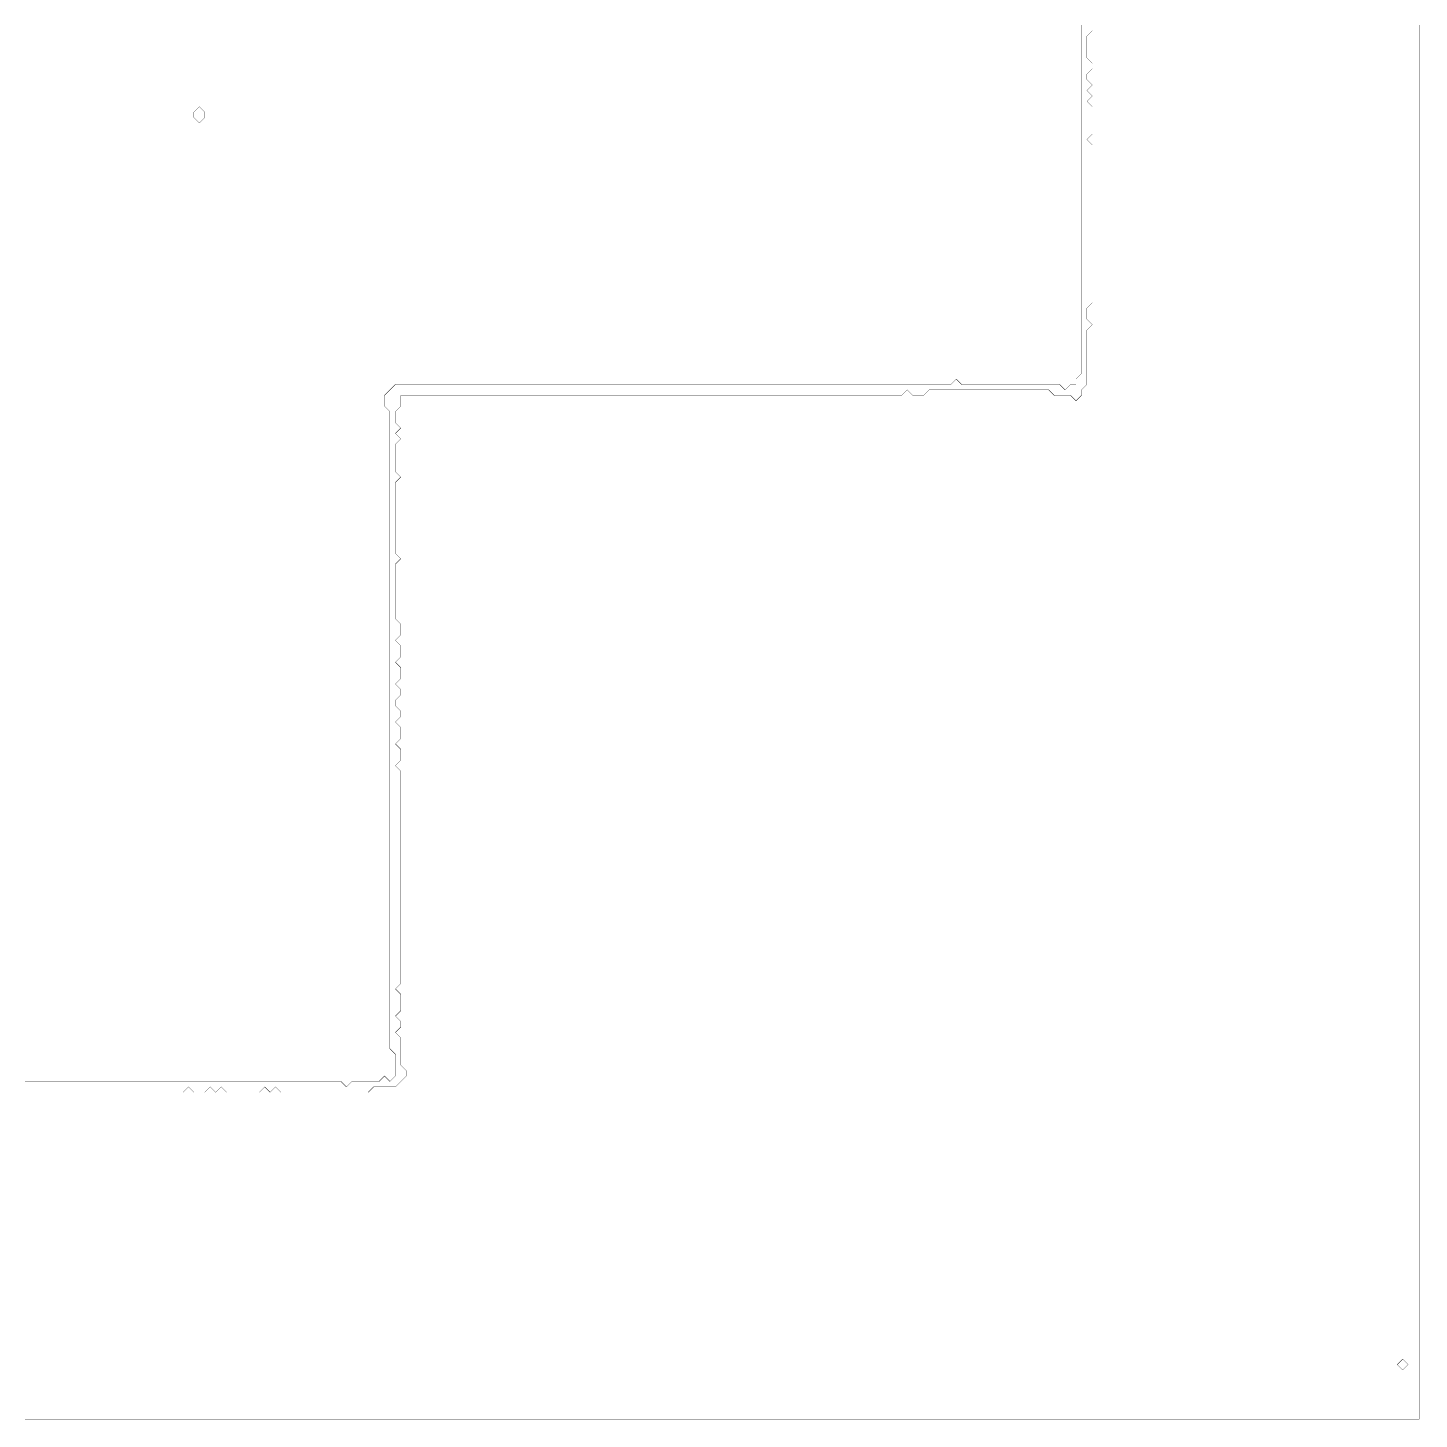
# Model space of a CAD drawing. Header units: metres. Extents: x 0 to 4839, y -4839 to 0.
# Drawn here: x 2419 to 4839, y -4839 to -2419 of the extents above; entities that cross this region are included whole.
import ezdxf

# ---------------------------------------------------------------- set-up
doc = ezdxf.new("R2010")
doc.units = ezdxf.units.M
doc.layers.add('conductor', color=1, linetype='Continuous')
doc.layers.add('substrate', color=5, linetype='Continuous')

msp = doc.modelspace()

# ---------------------------------------------------------------- linework, layer by layer
at = {"layer": 'conductor', "const_width": 0.5}
msp.add_lwpolyline([(2414.53125, -4251.46875), (2424, -4251.46875), (2433.46875, -4251.46875), (2442.9375, -4251.46875), (2452.40625, -4251.46875), (2461.875, -4251.46875), (2471.34375, -4251.46875), (2480.8125, -4251.46875), (2490.28125, -4251.46875), (2499.75, -4251.46875), (2509.21875, -4251.46875), (2518.6875, -4251.46875), (2528.15625, -4251.46875), (2537.625, -4251.46875), (2547.09375, -4251.46875), (2556.5625, -4251.46875), (2566.03125, -4251.46875), (2575.5, -4251.46875), (2584.96875, -4251.46875), (2594.4375, -4251.46875), (2603.90625, -4251.46875), (2613.375, -4251.46875), (2622.84375, -4251.46875), (2632.3125, -4251.46875), (2641.78125, -4251.46875), (2651.25, -4251.46875), (2660.71875, -4251.46875), (2670.1875, -4251.46875), (2679.65625, -4251.46875), (2689.125, -4251.46875), (2698.59375, -4251.46875), (2708.0625, -4251.46875), (2717.53125, -4251.46875), (2727, -4251.46875), (2736.46875, -4251.46875), (2745.9375, -4251.46875), (2755.40625, -4251.46875), (2764.875, -4251.46875), (2774.34375, -4251.46875), (2783.8125, -4251.46875), (2793.28125, -4251.46875), (2802.75, -4251.46875), (2812.21875, -4251.46875), (2821.6875, -4251.46875), (2831.15625, -4251.46875), (2840.625, -4251.46875), (2850.09375, -4251.46875), (2859.5625, -4251.46875), (2869.03125, -4251.46875), (2878.5, -4251.46875), (2887.96875, -4251.46875), (2897.4375, -4251.46875), (2906.90625, -4251.46875), (2916.375, -4251.46875), (2925.84375, -4251.46875), (2935.3125, -4251.46875), (2944.78125, -4251.46875), (2954.25, -4251.46875), (2963.71875, -4251.46875), (2973.1875, -4260.9375), (2982.65625, -4251.46875), (2992.125, -4251.46875), (3001.59375, -4251.46875), (3011.0625, -4251.46875), (3020.53125, -4251.46875), (3030, -4251.46875), (3039.46875, -4242), (3048.9375, -4251.46875), (3058.40625, -4242), (3058.40625, -4232.53125), (3058.40625, -4223.0625), (3058.40625, -4213.59375), (3058.40625, -4204.125), (3048.9375, -4194.65625), (3048.9375, -4185.1875), (3048.9375, -4175.71875), (3048.9375, -4166.25), (3048.9375, -4156.78125), (3048.9375, -4147.3125), (3048.9375, -4137.84375), (3048.9375, -4128.375), (3048.9375, -4118.90625), (3048.9375, -4109.4375), (3048.9375, -4099.96875), (3048.9375, -4090.5), (3048.9375, -4081.03125), (3048.9375, -4071.5625), (3048.9375, -4062.09375), (3048.9375, -4052.625), (3048.9375, -4043.15625), (3048.9375, -4033.6875), (3048.9375, -4024.21875), (3048.9375, -4014.75), (3048.9375, -4005.28125), (3048.9375, -3995.8125), (3048.9375, -3986.34375), (3048.9375, -3976.875), (3048.9375, -3967.40625), (3048.9375, -3957.9375), (3048.9375, -3948.46875), (3048.9375, -3939), (3048.9375, -3929.53125), (3048.9375, -3920.0625), (3048.9375, -3910.59375), (3048.9375, -3901.125), (3048.9375, -3891.65625), (3048.9375, -3882.1875), (3048.9375, -3872.71875), (3048.9375, -3863.25), (3048.9375, -3853.78125), (3048.9375, -3844.3125), (3048.9375, -3834.84375), (3048.9375, -3825.375), (3048.9375, -3815.90625), (3048.9375, -3806.4375), (3048.9375, -3796.96875), (3048.9375, -3787.5), (3048.9375, -3778.03125), (3048.9375, -3768.5625), (3048.9375, -3759.09375), (3048.9375, -3749.625), (3048.9375, -3740.15625), (3048.9375, -3730.6875), (3048.9375, -3721.21875), (3048.9375, -3711.75), (3048.9375, -3702.28125), (3048.9375, -3692.8125), (3048.9375, -3683.34375), (3048.9375, -3673.875), (3048.9375, -3664.40625), (3048.9375, -3654.9375), (3048.9375, -3645.46875), (3048.9375, -3636), (3048.9375, -3626.53125), (3048.9375, -3617.0625), (3048.9375, -3607.59375), (3048.9375, -3598.125), (3048.9375, -3588.65625), (3048.9375, -3579.1875), (3048.9375, -3569.71875), (3048.9375, -3560.25), (3048.9375, -3550.78125), (3048.9375, -3541.3125), (3048.9375, -3531.84375), (3048.9375, -3522.375), (3048.9375, -3512.90625), (3048.9375, -3503.4375), (3048.9375, -3493.96875), (3048.9375, -3484.5), (3048.9375, -3475.03125), (3048.9375, -3465.5625), (3048.9375, -3456.09375), (3048.9375, -3446.625), (3048.9375, -3437.15625), (3048.9375, -3427.6875), (3048.9375, -3418.21875), (3048.9375, -3408.75), (3048.9375, -3399.28125), (3048.9375, -3389.8125), (3048.9375, -3380.34375), (3048.9375, -3370.875), (3048.9375, -3361.40625), (3048.9375, -3351.9375), (3048.9375, -3342.46875), (3048.9375, -3333), (3048.9375, -3323.53125), (3048.9375, -3314.0625), (3048.9375, -3304.59375), (3048.9375, -3295.125), (3048.9375, -3285.65625), (3048.9375, -3276.1875), (3048.9375, -3266.71875), (3048.9375, -3257.25), (3048.9375, -3247.78125), (3048.9375, -3238.3125), (3048.9375, -3228.84375), (3048.9375, -3219.375), (3048.9375, -3209.90625), (3048.9375, -3200.4375), (3048.9375, -3190.96875), (3048.9375, -3181.5), (3048.9375, -3172.03125), (3048.9375, -3162.5625), (3048.9375, -3153.09375), (3048.9375, -3143.625), (3048.9375, -3134.15625), (3048.9375, -3124.6875), (3048.9375, -3115.21875), (3048.9375, -3105.75), (3048.9375, -3096.28125), (3048.9375, -3086.8125), (3039.46875, -3077.34375), (3039.46875, -3067.875), (3039.46875, -3058.40625), (3048.9375, -3048.9375), (3058.40625, -3039.46875), (3067.875, -3039.46875), (3077.34375, -3039.46875), (3086.8125, -3039.46875), (3096.28125, -3039.46875), (3105.75, -3039.46875), (3115.21875, -3039.46875), (3124.6875, -3039.46875), (3134.15625, -3039.46875), (3143.625, -3039.46875), (3153.09375, -3039.46875), (3162.5625, -3039.46875), (3172.03125, -3039.46875), (3181.5, -3039.46875), (3190.96875, -3039.46875), (3200.4375, -3039.46875), (3209.90625, -3039.46875), (3219.375, -3039.46875), (3228.84375, -3039.46875), (3238.3125, -3039.46875), (3247.78125, -3039.46875), (3257.25, -3039.46875), (3266.71875, -3039.46875), (3276.1875, -3039.46875), (3285.65625, -3039.46875), (3295.125, -3039.46875), (3304.59375, -3039.46875), (3314.0625, -3039.46875), (3323.53125, -3039.46875), (3333, -3039.46875), (3342.46875, -3039.46875), (3351.9375, -3039.46875), (3361.40625, -3039.46875), (3370.875, -3039.46875), (3380.34375, -3039.46875), (3389.8125, -3039.46875), (3399.28125, -3039.46875), (3408.75, -3039.46875), (3418.21875, -3039.46875), (3427.6875, -3039.46875), (3437.15625, -3039.46875), (3446.625, -3039.46875), (3456.09375, -3039.46875), (3465.5625, -3039.46875), (3475.03125, -3039.46875), (3484.5, -3039.46875), (3493.96875, -3039.46875), (3503.4375, -3039.46875), (3512.90625, -3039.46875), (3522.375, -3039.46875), (3531.84375, -3039.46875), (3541.3125, -3039.46875), (3550.78125, -3039.46875), (3560.25, -3039.46875), (3569.71875, -3039.46875), (3579.1875, -3039.46875), (3588.65625, -3039.46875), (3598.125, -3039.46875), (3607.59375, -3039.46875), (3617.0625, -3039.46875), (3626.53125, -3039.46875), (3636, -3039.46875), (3645.46875, -3039.46875), (3654.9375, -3039.46875), (3664.40625, -3039.46875), (3673.875, -3039.46875), (3683.34375, -3039.46875), (3692.8125, -3039.46875), (3702.28125, -3039.46875), (3711.75, -3039.46875), (3721.21875, -3039.46875), (3730.6875, -3039.46875), (3740.15625, -3039.46875), (3749.625, -3039.46875), (3759.09375, -3039.46875), (3768.5625, -3039.46875), (3778.03125, -3039.46875), (3787.5, -3039.46875), (3796.96875, -3039.46875), (3806.4375, -3039.46875), (3815.90625, -3039.46875), (3825.375, -3039.46875), (3834.84375, -3039.46875), (3844.3125, -3039.46875), (3853.78125, -3039.46875), (3863.25, -3039.46875), (3872.71875, -3039.46875), (3882.1875, -3039.46875), (3891.65625, -3039.46875), (3901.125, -3039.46875), (3910.59375, -3039.46875), (3920.0625, -3039.46875), (3929.53125, -3039.46875), (3939, -3039.46875), (3948.46875, -3039.46875), (3957.9375, -3039.46875), (3967.40625, -3039.46875), (3976.875, -3039.46875), (3986.34375, -3039.46875), (3995.8125, -3039.46875), (4005.28125, -3039.46875), (4014.75, -3039.46875), (4024.21875, -3039.46875), (4033.6875, -3030), (4043.15625, -3039.46875), (4052.625, -3039.46875), (4062.09375, -3039.46875), (4071.5625, -3039.46875), (4081.03125, -3039.46875), (4090.5, -3039.46875), (4099.96875, -3039.46875), (4109.4375, -3039.46875), (4118.90625, -3039.46875), (4128.375, -3039.46875), (4137.84375, -3039.46875), (4147.3125, -3039.46875), (4156.78125, -3039.46875), (4166.25, -3039.46875), (4175.71875, -3039.46875), (4185.1875, -3039.46875), (4194.65625, -3039.46875), (4204.125, -3039.46875), (4213.59375, -3039.46875), (4223.0625, -3048.9375), (4232.53125, -3039.46875), (4242, -3039.46875), (4242, -3030), (4251.46875, -3020.53125), (4251.46875, -3011.0625), (4251.46875, -3001.59375), (4251.46875, -2992.125), (4251.46875, -2982.65625), (4251.46875, -2973.1875), (4251.46875, -2963.71875), (4251.46875, -2954.25), (4251.46875, -2944.78125), (4251.46875, -2935.3125), (4251.46875, -2925.84375), (4251.46875, -2916.375), (4251.46875, -2906.90625), (4251.46875, -2897.4375), (4251.46875, -2887.96875), (4251.46875, -2878.5), (4251.46875, -2869.03125), (4251.46875, -2859.5625), (4251.46875, -2850.09375), (4251.46875, -2840.625), (4251.46875, -2831.15625), (4251.46875, -2821.6875), (4251.46875, -2812.21875), (4251.46875, -2802.75), (4251.46875, -2793.28125), (4251.46875, -2783.8125), (4251.46875, -2774.34375), (4251.46875, -2764.875), (4251.46875, -2755.40625), (4251.46875, -2745.9375), (4251.46875, -2736.46875), (4251.46875, -2727), (4251.46875, -2717.53125), (4251.46875, -2708.0625), (4251.46875, -2698.59375), (4251.46875, -2689.125), (4251.46875, -2679.65625), (4251.46875, -2670.1875), (4251.46875, -2660.71875), (4251.46875, -2651.25), (4251.46875, -2641.78125), (4251.46875, -2632.3125), (4251.46875, -2622.84375), (4251.46875, -2613.375), (4251.46875, -2603.90625), (4251.46875, -2594.4375), (4251.46875, -2584.96875), (4251.46875, -2575.5), (4251.46875, -2566.03125), (4251.46875, -2556.5625), (4251.46875, -2547.09375), (4251.46875, -2537.625), (4251.46875, -2528.15625), (4251.46875, -2518.6875), (4251.46875, -2509.21875), (4251.46875, -2499.75), (4251.46875, -2490.28125), (4251.46875, -2480.8125), (4251.46875, -2471.34375), (4251.46875, -2461.875), (4251.46875, -2452.40625), (4251.46875, -2442.9375), (4251.46875, -2433.46875), (4251.46875, -2424), (4251.46875, -2414.53125)], dxfattribs=at)
msp.add_lwpolyline([(2708.0625, -2566.03125), (2717.53125, -2556.5625), (2727, -2566.03125), (2727, -2575.5), (2717.53125, -2584.96875), (2708.0625, -2575.5)], close=True, dxfattribs=at)
at = {"layer": 'substrate', "const_width": 0.5}
for points in [[(2414.53125, -4838.53125), (2424, -4838.53125), (2433.46875, -4838.53125), (2442.9375, -4838.53125), (2452.40625, -4838.53125), (2461.875, -4838.53125), (2471.34375, -4838.53125), (2480.8125, -4838.53125), (2490.28125, -4838.53125), (2499.75, -4838.53125), (2509.21875, -4838.53125), (2518.6875, -4838.53125), (2528.15625, -4838.53125), (2537.625, -4838.53125), (2547.09375, -4838.53125), (2556.5625, -4838.53125), (2566.03125, -4838.53125), (2575.5, -4838.53125), (2584.96875, -4838.53125), (2594.4375, -4838.53125), (2603.90625, -4838.53125), (2613.375, -4838.53125), (2622.84375, -4838.53125), (2632.3125, -4838.53125), (2641.78125, -4838.53125), (2651.25, -4838.53125), (2660.71875, -4838.53125), (2670.1875, -4838.53125), (2679.65625, -4838.53125), (2689.125, -4838.53125), (2698.59375, -4838.53125), (2708.0625, -4838.53125), (2717.53125, -4838.53125), (2727, -4838.53125), (2736.46875, -4838.53125), (2745.9375, -4838.53125), (2755.40625, -4838.53125), (2764.875, -4838.53125), (2774.34375, -4838.53125), (2783.8125, -4838.53125), (2793.28125, -4838.53125), (2802.75, -4838.53125), (2812.21875, -4838.53125), (2821.6875, -4838.53125), (2831.15625, -4838.53125), (2840.625, -4838.53125), (2850.09375, -4838.53125), (2859.5625, -4838.53125), (2869.03125, -4838.53125), (2878.5, -4838.53125), (2887.96875, -4838.53125), (2897.4375, -4838.53125), (2906.90625, -4838.53125), (2916.375, -4838.53125), (2925.84375, -4838.53125), (2935.3125, -4838.53125), (2944.78125, -4838.53125), (2954.25, -4838.53125), (2963.71875, -4838.53125), (2973.1875, -4838.53125), (2982.65625, -4838.53125), (2992.125, -4838.53125), (3001.59375, -4838.53125), (3011.0625, -4838.53125), (3020.53125, -4838.53125), (3030, -4838.53125), (3039.46875, -4838.53125), (3048.9375, -4838.53125), (3058.40625, -4838.53125), (3067.875, -4838.53125), (3077.34375, -4838.53125), (3086.8125, -4838.53125), (3096.28125, -4838.53125), (3105.75, -4838.53125), (3115.21875, -4838.53125), (3124.6875, -4838.53125), (3134.15625, -4838.53125), (3143.625, -4838.53125), (3153.09375, -4838.53125), (3162.5625, -4838.53125), (3172.03125, -4838.53125), (3181.5, -4838.53125), (3190.96875, -4838.53125), (3200.4375, -4838.53125), (3209.90625, -4838.53125), (3219.375, -4838.53125), (3228.84375, -4838.53125), (3238.3125, -4838.53125), (3247.78125, -4838.53125), (3257.25, -4838.53125), (3266.71875, -4838.53125), (3276.1875, -4838.53125), (3285.65625, -4838.53125), (3295.125, -4838.53125), (3304.59375, -4838.53125), (3314.0625, -4838.53125), (3323.53125, -4838.53125), (3333, -4838.53125), (3342.46875, -4838.53125), (3351.9375, -4838.53125), (3361.40625, -4838.53125), (3370.875, -4838.53125), (3380.34375, -4838.53125), (3389.8125, -4838.53125), (3399.28125, -4838.53125), (3408.75, -4838.53125), (3418.21875, -4838.53125), (3427.6875, -4838.53125), (3437.15625, -4838.53125), (3446.625, -4838.53125), (3456.09375, -4838.53125), (3465.5625, -4838.53125), (3475.03125, -4838.53125), (3484.5, -4838.53125), (3493.96875, -4838.53125), (3503.4375, -4838.53125), (3512.90625, -4838.53125), (3522.375, -4838.53125), (3531.84375, -4838.53125), (3541.3125, -4838.53125), (3550.78125, -4838.53125), (3560.25, -4838.53125), (3569.71875, -4838.53125), (3579.1875, -4838.53125), (3588.65625, -4838.53125), (3598.125, -4838.53125), (3607.59375, -4838.53125), (3617.0625, -4838.53125), (3626.53125, -4838.53125), (3636, -4838.53125), (3645.46875, -4838.53125), (3654.9375, -4838.53125), (3664.40625, -4838.53125), (3673.875, -4838.53125), (3683.34375, -4838.53125), (3692.8125, -4838.53125), (3702.28125, -4838.53125), (3711.75, -4838.53125), (3721.21875, -4838.53125), (3730.6875, -4838.53125), (3740.15625, -4838.53125), (3749.625, -4838.53125), (3759.09375, -4838.53125), (3768.5625, -4838.53125), (3778.03125, -4838.53125), (3787.5, -4838.53125), (3796.96875, -4838.53125), (3806.4375, -4838.53125), (3815.90625, -4838.53125), (3825.375, -4838.53125), (3834.84375, -4838.53125), (3844.3125, -4838.53125), (3853.78125, -4838.53125), (3863.25, -4838.53125), (3872.71875, -4838.53125), (3882.1875, -4838.53125), (3891.65625, -4838.53125), (3901.125, -4838.53125), (3910.59375, -4838.53125), (3920.0625, -4838.53125), (3929.53125, -4838.53125), (3939, -4838.53125), (3948.46875, -4838.53125), (3957.9375, -4838.53125), (3967.40625, -4838.53125), (3976.875, -4838.53125), (3986.34375, -4838.53125), (3995.8125, -4838.53125), (4005.28125, -4838.53125), (4014.75, -4838.53125), (4024.21875, -4838.53125), (4033.6875, -4838.53125), (4043.15625, -4838.53125), (4052.625, -4838.53125), (4062.09375, -4838.53125), (4071.5625, -4838.53125), (4081.03125, -4838.53125), (4090.5, -4838.53125), (4099.96875, -4838.53125), (4109.4375, -4838.53125), (4118.90625, -4838.53125), (4128.375, -4838.53125), (4137.84375, -4838.53125), (4147.3125, -4838.53125), (4156.78125, -4838.53125), (4166.25, -4838.53125), (4175.71875, -4838.53125), (4185.1875, -4838.53125), (4194.65625, -4838.53125), (4204.125, -4838.53125), (4213.59375, -4838.53125), (4223.0625, -4838.53125), (4232.53125, -4838.53125), (4242, -4838.53125), (4251.46875, -4838.53125), (4260.9375, -4838.53125), (4270.40625, -4838.53125), (4279.875, -4838.53125), (4289.34375, -4838.53125), (4298.8125, -4838.53125), (4308.28125, -4838.53125), (4317.75, -4838.53125), (4327.21875, -4838.53125), (4336.6875, -4838.53125), (4346.15625, -4838.53125), (4355.625, -4838.53125), (4365.09375, -4838.53125), (4374.5625, -4838.53125), (4384.03125, -4838.53125), (4393.5, -4838.53125), (4402.96875, -4838.53125), (4412.4375, -4838.53125), (4421.90625, -4838.53125), (4431.375, -4838.53125), (4440.84375, -4838.53125), (4450.3125, -4838.53125), (4459.78125, -4838.53125), (4469.25, -4838.53125), (4478.71875, -4838.53125), (4488.1875, -4838.53125), (4497.65625, -4838.53125), (4507.125, -4838.53125), (4516.59375, -4838.53125), (4526.0625, -4838.53125), (4535.53125, -4838.53125), (4545, -4838.53125), (4554.46875, -4838.53125), (4563.9375, -4838.53125), (4573.40625, -4838.53125), (4582.875, -4838.53125), (4592.34375, -4838.53125), (4601.8125, -4838.53125), (4611.28125, -4838.53125), (4620.75, -4838.53125), (4630.21875, -4838.53125), (4639.6875, -4838.53125), (4649.15625, -4838.53125), (4658.625, -4838.53125), (4668.09375, -4838.53125), (4677.5625, -4838.53125), (4687.03125, -4838.53125), (4696.5, -4838.53125), (4705.96875, -4838.53125), (4715.4375, -4838.53125), (4724.90625, -4838.53125), (4734.375, -4838.53125), (4743.84375, -4838.53125), (4753.3125, -4838.53125), (4762.78125, -4838.53125), (4772.25, -4838.53125), (4781.71875, -4838.53125), (4791.1875, -4838.53125), (4800.65625, -4838.53125), (4810.125, -4838.53125), (4819.59375, -4838.53125), (4829.0625, -4838.53125), (4838.53125, -4838.53125), (4838.53125, -4829.0625), (4838.53125, -4819.59375), (4838.53125, -4810.125), (4838.53125, -4800.65625), (4838.53125, -4791.1875), (4838.53125, -4781.71875), (4838.53125, -4772.25), (4838.53125, -4762.78125), (4838.53125, -4753.3125), (4838.53125, -4743.84375), (4838.53125, -4734.375), (4838.53125, -4724.90625), (4838.53125, -4715.4375), (4838.53125, -4705.96875), (4838.53125, -4696.5), (4838.53125, -4687.03125), (4838.53125, -4677.5625), (4838.53125, -4668.09375), (4838.53125, -4658.625), (4838.53125, -4649.15625), (4838.53125, -4639.6875), (4838.53125, -4630.21875), (4838.53125, -4620.75), (4838.53125, -4611.28125), (4838.53125, -4601.8125), (4838.53125, -4592.34375), (4838.53125, -4582.875), (4838.53125, -4573.40625), (4838.53125, -4563.9375), (4838.53125, -4554.46875), (4838.53125, -4545), (4838.53125, -4535.53125), (4838.53125, -4526.0625), (4838.53125, -4516.59375), (4838.53125, -4507.125), (4838.53125, -4497.65625), (4838.53125, -4488.1875), (4838.53125, -4478.71875), (4838.53125, -4469.25), (4838.53125, -4459.78125), (4838.53125, -4450.3125), (4838.53125, -4440.84375), (4838.53125, -4431.375), (4838.53125, -4421.90625), (4838.53125, -4412.4375), (4838.53125, -4402.96875), (4838.53125, -4393.5), (4838.53125, -4384.03125), (4838.53125, -4374.5625), (4838.53125, -4365.09375), (4838.53125, -4355.625), (4838.53125, -4346.15625), (4838.53125, -4336.6875), (4838.53125, -4327.21875), (4838.53125, -4317.75), (4838.53125, -4308.28125), (4838.53125, -4298.8125), (4838.53125, -4289.34375), (4838.53125, -4279.875), (4838.53125, -4270.40625), (4838.53125, -4260.9375), (4838.53125, -4251.46875), (4838.53125, -4242), (4838.53125, -4232.53125), (4838.53125, -4223.0625), (4838.53125, -4213.59375), (4838.53125, -4204.125), (4838.53125, -4194.65625), (4838.53125, -4185.1875), (4838.53125, -4175.71875), (4838.53125, -4166.25), (4838.53125, -4156.78125), (4838.53125, -4147.3125), (4838.53125, -4137.84375), (4838.53125, -4128.375), (4838.53125, -4118.90625), (4838.53125, -4109.4375), (4838.53125, -4099.96875), (4838.53125, -4090.5), (4838.53125, -4081.03125), (4838.53125, -4071.5625), (4838.53125, -4062.09375), (4838.53125, -4052.625), (4838.53125, -4043.15625), (4838.53125, -4033.6875), (4838.53125, -4024.21875), (4838.53125, -4014.75), (4838.53125, -4005.28125), (4838.53125, -3995.8125), (4838.53125, -3986.34375), (4838.53125, -3976.875), (4838.53125, -3967.40625), (4838.53125, -3957.9375), (4838.53125, -3948.46875), (4838.53125, -3939), (4838.53125, -3929.53125), (4838.53125, -3920.0625), (4838.53125, -3910.59375), (4838.53125, -3901.125), (4838.53125, -3891.65625), (4838.53125, -3882.1875), (4838.53125, -3872.71875), (4838.53125, -3863.25), (4838.53125, -3853.78125), (4838.53125, -3844.3125), (4838.53125, -3834.84375), (4838.53125, -3825.375), (4838.53125, -3815.90625), (4838.53125, -3806.4375), (4838.53125, -3796.96875), (4838.53125, -3787.5), (4838.53125, -3778.03125), (4838.53125, -3768.5625), (4838.53125, -3759.09375), (4838.53125, -3749.625), (4838.53125, -3740.15625), (4838.53125, -3730.6875), (4838.53125, -3721.21875), (4838.53125, -3711.75), (4838.53125, -3702.28125), (4838.53125, -3692.8125), (4838.53125, -3683.34375), (4838.53125, -3673.875), (4838.53125, -3664.40625), (4838.53125, -3654.9375), (4838.53125, -3645.46875), (4838.53125, -3636), (4838.53125, -3626.53125), (4838.53125, -3617.0625), (4838.53125, -3607.59375), (4838.53125, -3598.125), (4838.53125, -3588.65625), (4838.53125, -3579.1875), (4838.53125, -3569.71875), (4838.53125, -3560.25), (4838.53125, -3550.78125), (4838.53125, -3541.3125), (4838.53125, -3531.84375), (4838.53125, -3522.375), (4838.53125, -3512.90625), (4838.53125, -3503.4375), (4838.53125, -3493.96875), (4838.53125, -3484.5), (4838.53125, -3475.03125), (4838.53125, -3465.5625), (4838.53125, -3456.09375), (4838.53125, -3446.625), (4838.53125, -3437.15625), (4838.53125, -3427.6875), (4838.53125, -3418.21875), (4838.53125, -3408.75), (4838.53125, -3399.28125), (4838.53125, -3389.8125), (4838.53125, -3380.34375), (4838.53125, -3370.875), (4838.53125, -3361.40625), (4838.53125, -3351.9375), (4838.53125, -3342.46875), (4838.53125, -3333), (4838.53125, -3323.53125), (4838.53125, -3314.0625), (4838.53125, -3304.59375), (4838.53125, -3295.125), (4838.53125, -3285.65625), (4838.53125, -3276.1875), (4838.53125, -3266.71875), (4838.53125, -3257.25), (4838.53125, -3247.78125), (4838.53125, -3238.3125), (4838.53125, -3228.84375), (4838.53125, -3219.375), (4838.53125, -3209.90625), (4838.53125, -3200.4375), (4838.53125, -3190.96875), (4838.53125, -3181.5), (4838.53125, -3172.03125), (4838.53125, -3162.5625), (4838.53125, -3153.09375), (4838.53125, -3143.625), (4838.53125, -3134.15625), (4838.53125, -3124.6875), (4838.53125, -3115.21875), (4838.53125, -3105.75), (4838.53125, -3096.28125), (4838.53125, -3086.8125), (4838.53125, -3077.34375), (4838.53125, -3067.875), (4838.53125, -3058.40625), (4838.53125, -3048.9375), (4838.53125, -3039.46875), (4838.53125, -3030), (4838.53125, -3020.53125), (4838.53125, -3011.0625), (4838.53125, -3001.59375), (4838.53125, -2992.125), (4838.53125, -2982.65625), (4838.53125, -2973.1875), (4838.53125, -2963.71875), (4838.53125, -2954.25), (4838.53125, -2944.78125), (4838.53125, -2935.3125), (4838.53125, -2925.84375), (4838.53125, -2916.375), (4838.53125, -2906.90625), (4838.53125, -2897.4375), (4838.53125, -2887.96875), (4838.53125, -2878.5), (4838.53125, -2869.03125), (4838.53125, -2859.5625), (4838.53125, -2850.09375), (4838.53125, -2840.625), (4838.53125, -2831.15625), (4838.53125, -2821.6875), (4838.53125, -2812.21875), (4838.53125, -2802.75), (4838.53125, -2793.28125), (4838.53125, -2783.8125), (4838.53125, -2774.34375), (4838.53125, -2764.875), (4838.53125, -2755.40625), (4838.53125, -2745.9375), (4838.53125, -2736.46875), (4838.53125, -2727), (4838.53125, -2717.53125), (4838.53125, -2708.0625), (4838.53125, -2698.59375), (4838.53125, -2689.125), (4838.53125, -2679.65625), (4838.53125, -2670.1875), (4838.53125, -2660.71875), (4838.53125, -2651.25), (4838.53125, -2641.78125), (4838.53125, -2632.3125), (4838.53125, -2622.84375), (4838.53125, -2613.375), (4838.53125, -2603.90625), (4838.53125, -2594.4375), (4838.53125, -2584.96875), (4838.53125, -2575.5), (4838.53125, -2566.03125), (4838.53125, -2556.5625), (4838.53125, -2547.09375), (4838.53125, -2537.625), (4838.53125, -2528.15625), (4838.53125, -2518.6875), (4838.53125, -2509.21875), (4838.53125, -2499.75), (4838.53125, -2490.28125), (4838.53125, -2480.8125), (4838.53125, -2471.34375), (4838.53125, -2461.875), (4838.53125, -2452.40625), (4838.53125, -2442.9375), (4838.53125, -2433.46875), (4838.53125, -2424), (4838.53125, -2414.53125)], [(4270.40625, -2414.53125), (4270.40625, -2424), (4260.9375, -2433.46875), (4260.9375, -2442.9375), (4260.9375, -2452.40625), (4260.9375, -2461.875), (4260.9375, -2471.34375), (4270.40625, -2480.8125), (4270.40625, -2490.28125), (4260.9375, -2499.75), (4260.9375, -2509.21875), (4270.40625, -2518.6875), (4260.9375, -2528.15625), (4270.40625, -2537.625), (4260.9375, -2547.09375), (4270.40625, -2556.5625), (4270.40625, -2566.03125), (4270.40625, -2575.5), (4270.40625, -2584.96875), (4270.40625, -2594.4375), (4270.40625, -2603.90625), (4260.9375, -2613.375), (4270.40625, -2622.84375), (4270.40625, -2632.3125), (4270.40625, -2641.78125), (4270.40625, -2651.25), (4270.40625, -2660.71875), (4270.40625, -2670.1875), (4270.40625, -2679.65625), (4270.40625, -2689.125), (4270.40625, -2698.59375), (4270.40625, -2708.0625), (4270.40625, -2717.53125), (4270.40625, -2727), (4270.40625, -2736.46875), (4270.40625, -2745.9375), (4270.40625, -2755.40625), (4270.40625, -2764.875), (4270.40625, -2774.34375), (4270.40625, -2783.8125), (4270.40625, -2793.28125), (4270.40625, -2802.75), (4270.40625, -2812.21875), (4270.40625, -2821.6875), (4270.40625, -2831.15625), (4270.40625, -2840.625), (4270.40625, -2850.09375), (4270.40625, -2859.5625), (4270.40625, -2869.03125), (4270.40625, -2878.5), (4270.40625, -2887.96875), (4270.40625, -2897.4375), (4260.9375, -2906.90625), (4260.9375, -2916.375), (4260.9375, -2925.84375), (4270.40625, -2935.3125), (4260.9375, -2944.78125), (4260.9375, -2954.25), (4260.9375, -2963.71875), (4260.9375, -2973.1875), (4260.9375, -2982.65625), (4260.9375, -2992.125), (4260.9375, -3001.59375), (4260.9375, -3011.0625), (4260.9375, -3020.53125), (4260.9375, -3030), (4260.9375, -3039.46875), (4251.46875, -3048.9375), (4251.46875, -3058.40625), (4242, -3067.875), (4232.53125, -3058.40625), (4223.0625, -3058.40625), (4213.59375, -3058.40625), (4204.125, -3058.40625), (4194.65625, -3048.9375), (4185.1875, -3048.9375), (4175.71875, -3048.9375), (4166.25, -3048.9375), (4156.78125, -3048.9375), (4147.3125, -3048.9375), (4137.84375, -3048.9375), (4128.375, -3048.9375), (4118.90625, -3048.9375), (4109.4375, -3048.9375), (4099.96875, -3048.9375), (4090.5, -3048.9375), (4081.03125, -3048.9375), (4071.5625, -3048.9375), (4062.09375, -3048.9375), (4052.625, -3048.9375), (4043.15625, -3048.9375), (4033.6875, -3048.9375), (4024.21875, -3048.9375), (4014.75, -3048.9375), (4005.28125, -3048.9375), (3995.8125, -3048.9375), (3986.34375, -3048.9375), (3976.875, -3058.40625), (3967.40625, -3058.40625), (3957.9375, -3058.40625), (3948.46875, -3048.9375), (3939, -3058.40625), (3929.53125, -3058.40625), (3920.0625, -3058.40625), (3910.59375, -3058.40625), (3901.125, -3058.40625), (3891.65625, -3058.40625), (3882.1875, -3058.40625), (3872.71875, -3058.40625), (3863.25, -3058.40625), (3853.78125, -3058.40625), (3844.3125, -3058.40625), (3834.84375, -3058.40625), (3825.375, -3058.40625), (3815.90625, -3058.40625), (3806.4375, -3058.40625), (3796.96875, -3058.40625), (3787.5, -3058.40625), (3778.03125, -3058.40625), (3768.5625, -3058.40625), (3759.09375, -3058.40625), (3749.625, -3058.40625), (3740.15625, -3058.40625), (3730.6875, -3058.40625), (3721.21875, -3058.40625), (3711.75, -3058.40625), (3702.28125, -3058.40625), (3692.8125, -3058.40625), (3683.34375, -3058.40625), (3673.875, -3058.40625), (3664.40625, -3058.40625), (3654.9375, -3058.40625), (3645.46875, -3058.40625), (3636, -3058.40625), (3626.53125, -3058.40625), (3617.0625, -3058.40625), (3607.59375, -3058.40625), (3598.125, -3058.40625), (3588.65625, -3058.40625), (3579.1875, -3058.40625), (3569.71875, -3058.40625), (3560.25, -3058.40625), (3550.78125, -3058.40625), (3541.3125, -3058.40625), (3531.84375, -3058.40625), (3522.375, -3058.40625), (3512.90625, -3058.40625), (3503.4375, -3058.40625), (3493.96875, -3058.40625), (3484.5, -3058.40625), (3475.03125, -3058.40625), (3465.5625, -3058.40625), (3456.09375, -3058.40625), (3446.625, -3058.40625), (3437.15625, -3058.40625), (3427.6875, -3058.40625), (3418.21875, -3058.40625), (3408.75, -3058.40625), (3399.28125, -3058.40625), (3389.8125, -3058.40625), (3380.34375, -3058.40625), (3370.875, -3058.40625), (3361.40625, -3058.40625), (3351.9375, -3058.40625), (3342.46875, -3058.40625), (3333, -3058.40625), (3323.53125, -3058.40625), (3314.0625, -3058.40625), (3304.59375, -3058.40625), (3295.125, -3058.40625), (3285.65625, -3058.40625), (3276.1875, -3058.40625), (3266.71875, -3058.40625), (3257.25, -3058.40625), (3247.78125, -3058.40625), (3238.3125, -3058.40625), (3228.84375, -3058.40625), (3219.375, -3058.40625), (3209.90625, -3058.40625), (3200.4375, -3058.40625), (3190.96875, -3058.40625), (3181.5, -3058.40625), (3172.03125, -3058.40625), (3162.5625, -3058.40625), (3153.09375, -3058.40625), (3143.625, -3058.40625), (3134.15625, -3058.40625), (3124.6875, -3058.40625), (3115.21875, -3058.40625), (3105.75, -3058.40625), (3096.28125, -3058.40625), (3086.8125, -3058.40625), (3077.34375, -3058.40625), (3067.875, -3058.40625), (3067.875, -3067.875), (3067.875, -3077.34375), (3058.40625, -3086.8125), (3058.40625, -3096.28125), (3058.40625, -3105.75), (3067.875, -3115.21875), (3058.40625, -3124.6875), (3067.875, -3134.15625), (3058.40625, -3143.625), (3058.40625, -3153.09375), (3058.40625, -3162.5625), (3058.40625, -3172.03125), (3058.40625, -3181.5), (3058.40625, -3190.96875), (3067.875, -3200.4375), (3058.40625, -3209.90625), (3058.40625, -3219.375), (3058.40625, -3228.84375), (3058.40625, -3238.3125), (3058.40625, -3247.78125), (3058.40625, -3257.25), (3058.40625, -3266.71875), (3058.40625, -3276.1875), (3058.40625, -3285.65625), (3058.40625, -3295.125), (3058.40625, -3304.59375), (3058.40625, -3314.0625), (3058.40625, -3323.53125), (3058.40625, -3333), (3067.875, -3342.46875), (3058.40625, -3351.9375), (3058.40625, -3361.40625), (3058.40625, -3370.875), (3058.40625, -3380.34375), (3058.40625, -3389.8125), (3058.40625, -3399.28125), (3058.40625, -3408.75), (3058.40625, -3418.21875), (3058.40625, -3427.6875), (3058.40625, -3437.15625), (3058.40625, -3446.625), (3067.875, -3456.09375), (3067.875, -3465.5625), (3067.875, -3475.03125), (3058.40625, -3484.5), (3067.875, -3493.96875), (3067.875, -3503.4375), (3067.875, -3512.90625), (3058.40625, -3522.375), (3067.875, -3531.84375), (3067.875, -3541.3125), (3067.875, -3550.78125), (3058.40625, -3560.25), (3067.875, -3569.71875), (3067.875, -3579.1875), (3058.40625, -3588.65625), (3058.40625, -3598.125), (3067.875, -3607.59375), (3067.875, -3617.0625), (3058.40625, -3626.53125), (3067.875, -3636), (3067.875, -3645.46875), (3067.875, -3654.9375), (3058.40625, -3664.40625), (3067.875, -3673.875), (3067.875, -3683.34375), (3067.875, -3692.8125), (3058.40625, -3702.28125), (3067.875, -3711.75), (3067.875, -3721.21875), (3067.875, -3730.6875), (3067.875, -3740.15625), (3067.875, -3749.625), (3067.875, -3759.09375), (3067.875, -3768.5625), (3067.875, -3778.03125), (3067.875, -3787.5), (3067.875, -3796.96875), (3067.875, -3806.4375), (3067.875, -3815.90625), (3067.875, -3825.375), (3067.875, -3834.84375), (3067.875, -3844.3125), (3067.875, -3853.78125), (3067.875, -3863.25), (3067.875, -3872.71875), (3067.875, -3882.1875), (3067.875, -3891.65625), (3067.875, -3901.125), (3067.875, -3910.59375), (3067.875, -3920.0625), (3067.875, -3929.53125), (3067.875, -3939), (3067.875, -3948.46875), (3067.875, -3957.9375), (3067.875, -3967.40625), (3067.875, -3976.875), (3067.875, -3986.34375), (3067.875, -3995.8125), (3067.875, -4005.28125), (3067.875, -4014.75), (3067.875, -4024.21875), (3067.875, -4033.6875), (3067.875, -4043.15625), (3067.875, -4052.625), (3067.875, -4062.09375), (3067.875, -4071.5625), (3067.875, -4081.03125), (3058.40625, -4090.5), (3067.875, -4099.96875), (3067.875, -4109.4375), (3067.875, -4118.90625), (3067.875, -4128.375), (3058.40625, -4137.84375), (3067.875, -4147.3125), (3067.875, -4156.78125), (3058.40625, -4166.25), (3067.875, -4175.71875), (3067.875, -4185.1875), (3067.875, -4194.65625), (3067.875, -4204.125), (3067.875, -4213.59375), (3067.875, -4223.0625), (3077.34375, -4232.53125), (3077.34375, -4242), (3067.875, -4251.46875), (3058.40625, -4260.9375), (3048.9375, -4260.9375), (3039.46875, -4260.9375), (3030, -4260.9375), (3020.53125, -4260.9375), (3011.0625, -4270.40625), (3001.59375, -4270.40625), (2992.125, -4270.40625), (2982.65625, -4270.40625), (2973.1875, -4270.40625), (2963.71875, -4270.40625), (2954.25, -4270.40625), (2944.78125, -4270.40625), (2935.3125, -4270.40625), (2925.84375, -4270.40625), (2916.375, -4270.40625), (2906.90625, -4270.40625), (2897.4375, -4270.40625), (2887.96875, -4270.40625), (2878.5, -4270.40625), (2869.03125, -4270.40625), (2859.5625, -4270.40625), (2850.09375, -4260.9375), (2840.625, -4270.40625), (2831.15625, -4260.9375), (2821.6875, -4270.40625), (2812.21875, -4270.40625), (2802.75, -4270.40625), (2793.28125, -4270.40625), (2783.8125, -4270.40625), (2774.34375, -4270.40625), (2764.875, -4270.40625), (2755.40625, -4260.9375), (2745.9375, -4270.40625), (2736.46875, -4260.9375), (2727, -4270.40625), (2717.53125, -4270.40625), (2708.0625, -4270.40625), (2698.59375, -4260.9375), (2689.125, -4270.40625), (2679.65625, -4270.40625), (2670.1875, -4270.40625), (2660.71875, -4270.40625), (2651.25, -4270.40625), (2641.78125, -4270.40625), (2632.3125, -4270.40625), (2622.84375, -4270.40625), (2613.375, -4270.40625), (2603.90625, -4270.40625), (2594.4375, -4270.40625), (2584.96875, -4270.40625), (2575.5, -4270.40625), (2566.03125, -4270.40625), (2556.5625, -4270.40625), (2547.09375, -4270.40625), (2537.625, -4270.40625), (2528.15625, -4270.40625), (2518.6875, -4270.40625), (2509.21875, -4270.40625), (2499.75, -4270.40625), (2490.28125, -4270.40625), (2480.8125, -4270.40625), (2471.34375, -4270.40625), (2461.875, -4270.40625), (2452.40625, -4270.40625), (2442.9375, -4270.40625), (2433.46875, -4270.40625), (2424, -4270.40625), (2414.53125, -4270.40625)]]:
    msp.add_lwpolyline(points, dxfattribs=at)
for points in [[(2717.53125, -2566.03125), (2717.53125, -2575.5)], [(4800.65625, -4743.84375), (4810.125, -4734.375), (4819.59375, -4743.84375), (4810.125, -4753.3125)]]:
    msp.add_lwpolyline(points, close=True, dxfattribs=at)

doc.saveas('drawing.dxf')
